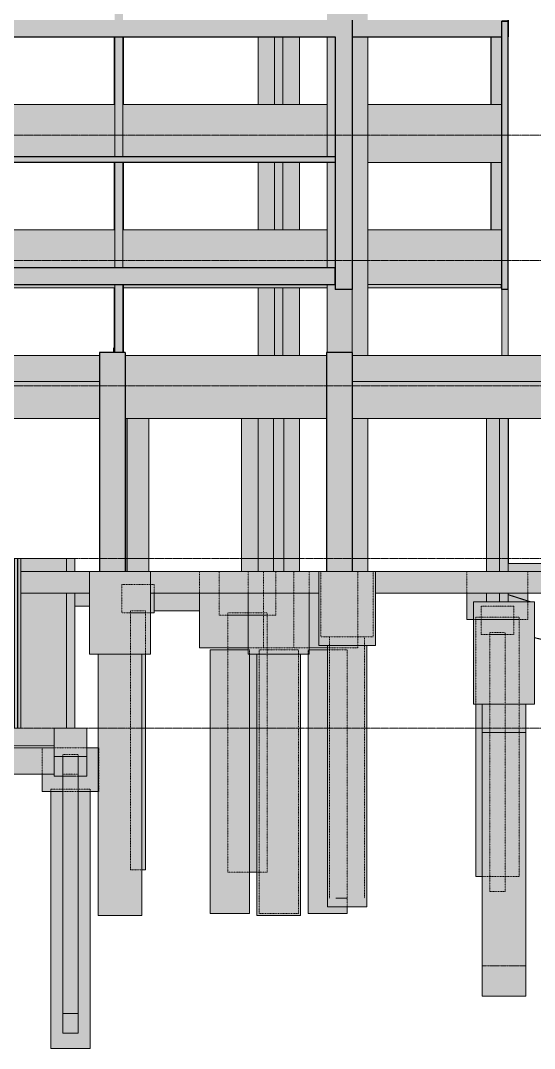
# Model space of a CAD drawing. Header units: centimetres. Extents: x -1706 to 33186, y -3196 to 88081.
# Drawn here: x 21618 to 22798, y 78385 to 80745 of the extents above; entities that cross this region are included whole.
import ezdxf

# ---------------------------------------------------------------- set-up
doc = ezdxf.new("R2010")
doc.units = ezdxf.units.CM
doc.linetypes.add('Centro', pattern=[3.175, 0.635, -0.47625, 1.5875, -0.47625])
doc.linetypes.add('Traço', pattern=[0.635, 0.3175, -0.3175])
doc.layers.add('A-DETL', color=7, linetype='Continuous', lineweight=18, true_color=0x00a600)
for name, color, linetype, lineweight in [('A-FLOR', 7, 'Continuous', 9), ('A-FLOR-LEVL', 7, 'Continuous', 9), ('S-BEAM', 7, 'Continuous', 9), ('S-COLS', 7, 'Continuous', 9), ('S-FNDN', 7, 'Continuous', 25), ('S-FNDN-HDLN', 7, 'Traço', 9)]:
    doc.layers.add(name, color=color, linetype=linetype, lineweight=lineweight)

# ---------------------------------------------------------------- blocks, each defined once
blk = doc.blocks.new('Estaca W Gerdau - W250X32_7-3763720-CT I 001 - CRT ESQ')
at = {"layer": 'S-FNDN', "linetype": 'Traço', "lineweight": 9, "true_color": 0xa4b9db}
blk.add_hatch(color=9, dxfattribs=at).paths.add_polyline_path([(-1880.1, 79120), (-1871.6, 79120), (-1871.6, 79510), (-1886.2, 79510), (-1886.2, 79120)], flags=0)
at = {"layer": 'S-FNDN', "lineweight": 9}
for p, q in [((-1886.2, 79510), (-1886.2, 79120)), ((-1871.6, 79510), (-1886.2, 79510)), ((-1879.3, 79120), (-1879.3, 79510)), ((-1878.5, 79510), (-1878.5, 79120)), ((-1871.6, 79510), (-1871.6, 79120)), ((-1871.6, 79120), (-1886.2, 79120))]:
    blk.add_line(p, q, dxfattribs=at)
blk = doc.blocks.new('PED_BLRET-1EST_R01_2019 - 75x75x65-3763687-CT I 001 - CRT ESQ')
at = {"layer": 'S-FNDN-HDLN'}
for p, q in [((1714.1, 79378), (1749.1, 79378)), ((1714.1, 79373), (1714.1, 79378)), ((1749.1, 79373), (1714.1, 79373)), ((1749.1, 79378), (1749.1, 79373))]:
    blk.add_line(p, q, dxfattribs=at)
blk = doc.blocks.new('PED_BLRET-1EST_R01_2019 - 75x75x65-V11-CT I 001 - CRT ESQ')
at = {"layer": 'S-FNDN-HDLN'}
for p, q in [((1305.6, 79340), (1340.6, 79340)), ((1305.6, 79335), (1305.6, 79340)), ((1340.6, 79335), (1305.6, 79335)), ((1340.6, 79340), (1340.6, 79335))]:
    blk.add_line(p, q, dxfattribs=at)
blk = doc.blocks.new('PED_BLRET-1EST_R01_2019 - 75x75x65-V12-CT I 001 - CRT ESQ')
at = {"layer": 'S-FNDN-HDLN'}
for p, q in [((325.3, 79015), (360.3, 79015)), ((360.3, 79010), (325.3, 79010))]:
    blk.add_line(p, q, dxfattribs=at)
blk = doc.blocks.new('PED_BLRET-1EST_EXCENTRICA_R01_2019 - 110x130x100-V4-CT I 001 - CRT ESQ')
at = {"layer": 'S-FNDN-HDLN'}
for p, q in [((297.8, 78980), (325.3, 78980)), ((297.8, 78975), (297.8, 78980)), ((325.3, 78975), (297.8, 78975)), ((325.3, 78980), (360.3, 78980)), ((360.3, 78975), (325.3, 78975)), ((360.3, 78980), (387.8, 78980)), ((387.8, 78975), (360.3, 78975)), ((387.8, 78980), (387.8, 78975))]:
    blk.add_line(p, q, dxfattribs=at)
blk = doc.blocks.new('PED_BLRET-1EST_EXCENTRICA_R01_2019 - 110x130x100-V15-CT I 001 - CRT ESQ')
at = {"layer": 'S-FNDN-HDLN'}
for p, q in [((704, 79385), (794, 79385)), ((704, 79380), (704, 79385)), ((794, 79385), (794, 79380)), ((794, 79380), (704, 79380))]:
    blk.add_line(p, q, dxfattribs=at)
blk = doc.blocks.new('PED_BLRET-1EST_EXCENTRICA_R01_2019 - 140x120x110-3841338-CT I 001 - CRT ESQ')
at = {"layer": 'S-FNDN-HDLN'}
for p, q in [((1273.172184, 79375.004), (1373.172184, 79375.004)), ((1273.172184, 79370.004), (1273.172184, 79375.004)), ((1373.172184, 79370.004), (1273.172184, 79370.004)), ((1373.172184, 79375.004), (1373.172184, 79370.004))]:
    blk.add_line(p, q, dxfattribs=at)

msp = doc.modelspace()

# ---------------------------------------------------------------- hatches: boundary and pattern name
at = {"layer": 'A-FLOR', "true_color": 0xc0c0c0}
msp.add_hatch(color=9, dxfattribs=at).paths.add_polyline_path([(21365.39, 80419), (22340.14, 80419), (22340.14, 80433), (21365.39, 80433), (21365.39, 80424.41)], flags=0)
at = {"layer": 'S-BEAM', "true_color": 0xc0c0c0}
for points in [[(22316.35, 80707), (22340.14, 80707), (22340.14, 80743.5), (22379.64, 80743.46), (22379.64, 80746), (19631.88, 80746), (19631.88, 80743.5), (19670.63, 80743.5), (19670.63, 80707), (22212.96, 80707)], [(22379.88, 80707), (22723.14, 80707), (22723.14, 80743.5), (22738.14, 80743.5), (22738.14, 80746), (22379.88, 80746), (22379.88, 80707.03)], [(21365.39, 80433), (21834.14, 80433), (21834.14, 80552), (21365.39, 80552), (21365.39, 80482)], [(22163.89, 80433), (22321.89, 80433), (22321.89, 80552), (21853.14, 80552), (21853.14, 80433), (22161.26, 80433)], [(22419.75, 80419), (22723.14, 80419), (22723.14, 80552), (22415.39, 80552), (22415.39, 80419)], [(21489.21, 80178), (21834.14, 80178), (21834.14, 80264), (21365.39, 80264), (21365.39, 80178), (21483.13, 80178)], [(21853.14, 80178), (22321.89, 80178), (22321.89, 80264), (21853.14, 80264), (21853.14, 80184)], [(22419.75, 80139), (22723.14, 80139), (22723.14, 80264), (22415.39, 80264), (22415.39, 80139)], [(21179.03, 80139), (22340.14, 80139), (22340.14, 80178), (19670.63, 80178), (19670.63, 80139), (21075.63, 80139)], [(21834.14, 80131), (21834.14, 80139), (21365.39, 80139), (21365.39, 80131), (21799.39, 80131)], [(22316.35, 80131), (22321.89, 80131), (22321.89, 80139), (21854.64, 80139), (21854.64, 80131), (22258.89, 80131)], [(22419.75, 80131), (22721.87, 80131), (22721.87, 80139), (22415.39, 80139), (22415.39, 80131)], [(21592.6, 79916), (21799.14, 79916), (21799.14, 79976), (19690.13, 79976), (19690.13, 79916), (21540.9, 79916)], [(21858.14, 79831), (22320.64, 79831.2), (22320.64, 79976), (21858.14, 79976), (21858.14, 79831.33)], [(22678.23, 79916), (23072.13, 79916), (23072.13, 79976), (22379.64, 79976), (22379.65, 79916), (22626.53, 79916)], [(21592.6, 79831), (21799.14, 79831), (21799.14, 79916), (21365.39, 79916), (21365.39, 79831), (21542.13, 79831)], [(22678.23, 79831), (23072.13, 79831), (23072.13, 79916), (22379.65, 79916), (22379.65, 79831), (22626.53, 79831)], [(22140.64, 79430), (22302.99, 79430), (22302.99, 79480), (21916.14, 79480), (21916.14, 79430), (22109.57, 79430)], [(22432.99, 79430), (23072.13, 79430), (23072.13, 79480), (22432.99, 79480)], [(22738.14, 79480), (23072.13, 79480), (23072.13, 79498), (22738.14, 79498)], [(21742.26, 79400), (21776.14, 79400), (21776.14, 79430), (21742.26, 79430)], [(21925.13, 79390), (22029.08, 79390), (22029.08, 79430), (21925.13, 79430)], [(22790.52, 79410), (22738.14, 79427.18), (22738.14, 79426.27), (22787.75, 79410)], [(22766.79, 79410), (22787.75, 79410), (22738.14, 79426.27), (22738.14, 79410)], [(21592.6, 79015), (21695.26, 79015), (21695.26, 79075), (21565.13, 79075), (21565.13, 79015), (21585.34, 79015)]]:
    msp.add_hatch(color=9, dxfattribs=at).paths.add_polyline_path(points, flags=0)
h = msp.add_hatch(color=9, dxfattribs=at)
h.paths.add_polyline_path([(21565.13, 79080), (21695.26, 79080), (21695.26, 79120), (21723.26, 79120), (21723.26, 79430), (21618.43, 79430), (21618.43, 79120), (21565.13, 79120), (21565.13, 79090.67)], flags=0)
h.paths.add_polyline_path([(21576.5, 79420), (21603.83, 79420), (21603.83, 79430), (21540.88, 79430), (21540.88, 79420), (21546.09, 79420)], flags=0)
h.paths.add_polyline_path([(21542.61, 79480), (21603.83, 79480), (21603.83, 79510), (21540.88, 79509.85), (21540.9, 79480)], flags=0)
h.paths.add_polyline_path([(21721.11, 79480), (21723.26, 79480), (21723.26, 79510), (21618.43, 79510), (21618.65, 79480), (21695.99, 79480)], flags=0)
h = msp.add_hatch(color=9, dxfattribs=at)
h.paths.add_polyline_path([(21603.83, 79430), (21603.83, 79480), (21502.13, 79480), (21502.13, 79430), (21592.6, 79430)], flags=0)
h.paths.add_polyline_path([(21717.52, 79430), (21776.14, 79430), (21776.14, 79480), (21618.43, 79480), (21618.65, 79430), (21695.99, 79430)], flags=0)
at = {"layer": 'S-COLS', "true_color": 0xc0c0c0}
h = msp.add_hatch(color=9, dxfattribs=at)
h.paths.add_polyline_path([(21851.08, 80482), (21853.14, 80482), (21853.14, 80707), (21834.14, 80707), (21834.14, 80482)], flags=0)
h.paths.add_polyline_path([(21834.14, 80746), (21853.14, 80746), (21853.14, 80788), (21834.14, 80787.97), (21834.14, 80749.35)], flags=0)
h = msp.add_hatch(color=9, dxfattribs=at)
h.paths.add_polyline_path([(22321.89, 80482), (22340.14, 80482), (22340.14, 80707), (22321.89, 80707), (22321.89, 80502.7)], flags=0)
h.paths.add_polyline_path([(22340.14, 80746), (22379.64, 80746), (22379.64, 80788), (22321.89, 80788), (22321.89, 80746)], flags=0)
h = msp.add_hatch(color=9, dxfattribs=at)
h.paths.add_polyline_path([(22415.39, 80482), (22415.39, 80707), (22379.64, 80707), (22379.64, 80482)], flags=0)
h.paths.add_polyline_path([(22379.64, 80746), (22415.39, 80746), (22415.39, 80788), (22379.64, 80788), (22379.64, 80757.01)], flags=0)
for points in [[(22379.64, 80127.5), (22379.64, 80743.5), (22340.14, 80743.5), (22340.14, 80127.5)], [(22723.14, 80127.5), (22738.14, 80127.5), (22738.14, 80743.5), (22723.14, 80743.5), (22723.14, 80139)], [(22163.89, 80552), (22201.14, 80552), (22201.14, 80707), (22163.89, 80707), (22163.89, 80590.95)], [(22214.67, 80552), (22220.14, 80552), (22220.14, 80707), (22201.14, 80707), (22201.14, 80552), (22212.96, 80552)], [(22258.89, 80552), (22258.89, 80707), (22220.14, 80707), (22220.14, 80552)], [(22415.39, 80194), (22415.39, 80482), (22379.64, 80482), (22379.64, 80194)], [(22163.89, 80264), (22201.14, 80264), (22201.14, 80419), (22163.89, 80419), (22163.89, 80414.45)], [(22214.23, 80264), (22220.14, 80264), (22220.14, 80419), (22201.14, 80419), (22201.14, 80264), (22212.96, 80264)], [(22220.14, 80264), (22258.89, 80264), (22258.89, 80419), (22220.14, 80419), (22220.14, 80269.84)], [(22379.64, 79976), (22415.39, 79976), (22415.39, 80194), (22379.64, 80194), (22379.64, 79983)], [(22163.89, 79976), (22201.14, 79976), (22201.14, 80131), (22163.89, 80131), (22163.89, 80061.44)], [(22220.14, 79976), (22220.14, 80131), (22201.14, 80131), (22201.14, 79976), (22214.23, 79976)], [(22258.89, 79976), (22258.89, 80131), (22220.14, 80131), (22220.14, 79976)], [(22723.14, 79976), (22738.14, 79976), (22738.14, 80127.5), (22723.14, 80127.5), (22723.14, 79976.6)], [(21858.14, 79480), (21858.14, 79983), (21799.14, 79983), (21799.39, 79480)], [(22379.64, 79480), (22379.64, 79983), (22320.64, 79983), (22320.64, 79480)], [(21858.14, 79480), (21859.64, 79480), (21859.64, 79831), (21858.14, 79831), (21858.14, 79486)], [(21868.18, 79510), (21912.63, 79510), (21912.63, 79831), (21862.63, 79831), (21862.63, 79510)], [(22125.14, 79480), (22125.34, 79480), (22125.35, 79510), (22163.89, 79510), (22163.89, 79831), (22125.14, 79831), (22125.14, 79531.93)], [(22175.14, 79480), (22198.64, 79480.01), (22198.64, 79831), (22163.89, 79831), (22163.89, 79480)], [(22222.64, 79480), (22222.64, 79831), (22198.64, 79831), (22198.64, 79480), (22220.14, 79480)], [(22245.51, 79480), (22258.89, 79480), (22258.89, 79831), (22222.64, 79831), (22222.64, 79480)], [(22415.4, 79480), (22415.4, 79831), (22379.65, 79831), (22379.65, 79480), (22392.65, 79480)], [(22738.14, 79510), (22738.22, 79510.44), (22738.14, 79531.93)], [(21902.78, 79480), (21912.63, 79480), (21912.63, 79510), (21862.63, 79510), (21862.63, 79480), (21890.26, 79480)], [(22125.35, 79480), (22163.89, 79480), (22163.89, 79510), (22125.35, 79510)], [(22738.14, 79498), (22738.23, 79498), (22738.14, 79510)], [(22688.1, 79480), (22688.14, 79480), (22688.1, 79482)]]:
    msp.add_hatch(color=9, dxfattribs=at).paths.add_polyline_path(points, flags=0)
h = msp.add_hatch(color=9, dxfattribs=at)
h.paths.add_polyline_path([(21854.64, 80552), (21854.64, 80707), (21853.14, 80707), (21853.14, 80552)], flags=0)
h.paths.add_polyline_path([(21834.14, 80552), (21834.14, 80707), (21832.64, 80707), (21832.64, 80552)], flags=0)
h = msp.add_hatch(color=9, dxfattribs=at)
h.paths.add_polyline_path([(22738.14, 80139), (22738.15, 80139), (22738.14, 80182)], flags=0)
h.paths.add_polyline_path([(22718.08, 80264), (22723.14, 80264), (22723.14, 80419), (22698.65, 80419), (22698.65, 80264)], flags=0)
h.paths.add_polyline_path([(22698.65, 80552), (22723.14, 80552), (22723.14, 80707), (22698.65, 80707), (22698.65, 80590.95)], flags=0)
h = msp.add_hatch(color=9, dxfattribs=at)
h.paths.add_polyline_path([(21853.14, 80194), (21853.14, 80419), (21834.14, 80419), (21834.14, 80194)], flags=0)
h.paths.add_polyline_path([(21853.14, 80433), (21853.14, 80482), (21834.14, 80481.97), (21834.14, 80433), (21851.08, 80433)], flags=0)
h = msp.add_hatch(color=9, dxfattribs=at)
h.paths.add_polyline_path([(22321.89, 80194), (22340.14, 80194), (22340.14, 80419), (22321.89, 80419), (22321.89, 80237.94)], flags=0)
h.paths.add_polyline_path([(22321.89, 80433), (22340.14, 80433), (22340.14, 80482), (22321.89, 80482), (22321.89, 80458.57)], flags=0)
h = msp.add_hatch(color=9, dxfattribs=at)
h.paths.add_polyline_path([(21854.64, 80264), (21854.64, 80419), (21853.14, 80418.67), (21853.14, 80264)], flags=0)
h.paths.add_polyline_path([(21832.64, 80264), (21834.14, 80264), (21834.14, 80419), (21832.64, 80419), (21832.64, 80414.45)], flags=0)
h = msp.add_hatch(color=9, dxfattribs=at)
h.paths.add_polyline_path([(21853.14, 79983), (21853.14, 80139), (21834.14, 80139), (21834.14, 79983), (21848.5, 79983)], flags=0)
h.paths.add_polyline_path([(21834.14, 80178), (21853.14, 80178), (21853.14, 80194), (21834.14, 80193.97), (21834.14, 80182)], flags=0)
h = msp.add_hatch(color=9, dxfattribs=at)
h.paths.add_polyline_path([(22321.9, 79983), (22379.64, 79983), (22379.64, 80127.5), (22340.14, 80127.5), (22340.14, 80139), (22321.89, 80139), (22321.89, 79983)], flags=0)
h.paths.add_polyline_path([(22340.14, 80178), (22340.14, 80194), (22321.89, 80194), (22321.89, 80178)], flags=0)
h = msp.add_hatch(color=9, dxfattribs=at)
h.paths.add_polyline_path([(21834.14, 79983), (21834.14, 80131), (21832.64, 80131), (21832.64, 79983)], flags=0)
h.paths.add_polyline_path([(21853.14, 79983), (21854.64, 79983), (21854.64, 80139), (21853.14, 80139), (21853.14, 80061.44)], flags=0)
h = msp.add_hatch(color=9, dxfattribs=at)
h.paths.add_polyline_path([(22688.14, 79410), (22718.14, 79410), (22718.14, 79430), (22688.14, 79430)], flags=0)
h.paths.add_polyline_path([(22718.14, 79480), (22718.14, 79831), (22688.14, 79831), (22688.22, 79480), (22714.83, 79480)], flags=0)
h = msp.add_hatch(color=9, dxfattribs=at)
h.paths.add_polyline_path([(22738.14, 79410), (22738.14, 79430), (22718.14, 79430), (22718.6, 79410), (22729.93, 79410)], flags=0)
h.paths.add_polyline_path([(22719.14, 79480), (22738.14, 79480), (22738.14, 79831), (22718.14, 79831), (22718.14, 79480), (22719.14, 79480)], flags=0)
h = msp.add_hatch(color=9, dxfattribs=at)
h.paths.add_polyline_path([(21729.38, 79120), (21742.26, 79120), (21742.26, 79430), (21723.26, 79430), (21723.26, 79120)], flags=0)
h.paths.add_polyline_path([(21730.39, 79480), (21742.26, 79480), (21742.26, 79510), (21723.26, 79510), (21723.26, 79480), (21729.38, 79480)], flags=0)
at = {"layer": 'S-FNDN', "true_color": 0xc0c0c0}
for points in [[(21776.14, 79290), (21916.14, 79290), (21916.14, 79480), (21776.14, 79480), (21776.14, 79355.42)], [(22302.99, 79310), (22432.99, 79310), (22432.99, 79480), (22302.99, 79480), (22302.99, 79355.42)], [(21916.14, 79385), (21925.13, 79385), (21925.13, 79430), (21916.14, 79430), (21916.14, 79390)], [(22029.08, 79305), (22140.64, 79305), (22140.64, 79430), (22029.08, 79430), (22029.08, 79355.42)], [(22280.64, 79290), (22280.64, 79430), (22140.64, 79430), (22140.64, 79290), (22264.66, 79290)], [(22316.35, 79305), (22323.14, 79305), (22323.14, 79310), (22302.99, 79310), (22302.99, 79430), (22280.64, 79430), (22280.64, 79305), (22302.99, 79305)], [(22678.23, 79175), (22798.14, 79175), (22798.14, 79410), (22658.14, 79410), (22658.14, 79175)], [(21796.14, 78690), (21846.14, 78690), (21846.14, 79290), (21796.14, 79290), (21796.14, 78693.54)], [(21846.14, 78690), (21896.14, 78690), (21896.14, 79290), (21846.14, 79290), (21846.14, 78693.54)], [(21900, 78795), (21905.13, 78795), (21905.13, 79290), (21896.14, 79290), (21896.38, 78795)], [(22053.37, 78695), (22143.37, 78695), (22143.36, 79290), (22140.64, 79290), (22140.64, 79300), (22053.37, 79300), (22053.37, 78825.91)], [(22160.64, 78690), (22210.64, 78690), (22210.64, 79290), (22160.64, 79290), (22160.64, 78695)], [(22210.64, 78690), (22260.64, 78690), (22260.64, 79290), (22210.64, 79290), (22210.64, 78693.54)], [(22353.84, 78695), (22368.37, 78695), (22367.99, 78710), (22323.14, 78710), (22323.14, 79300), (22280.64, 79300), (22280.64, 79290), (22278.37, 79290), (22278.37, 78695), (22353.38, 78695)], [(22334.59, 78710), (22367.99, 78710), (22367.99, 79310), (22323.14, 79310), (22323.14, 78710), (22334.41, 78710)], [(22367.99, 78710), (22412.84, 78710), (22412.84, 79310), (22367.99, 79310), (22367.99, 78737.66)], [(22663.17, 78780), (22678.14, 78780), (22677.81, 79175), (22663.17, 79175), (22663.17, 78825.91)], [(22698.18, 79110), (22728.14, 79110), (22728.14, 79175), (22678.14, 79175), (22678.23, 79110), (22698.11, 79110)], [(22769.16, 79110), (22778.14, 79110), (22777.71, 79175), (22728.14, 79175), (22728.14, 79110), (22769.1, 79110)], [(21770.26, 79055), (21770.26, 79120), (21695.26, 79120), (21695.26, 79055), (21753.36, 79055)], [(22678.14, 78505), (22728.14, 78505), (22728.14, 79110), (22678.14, 79110), (22678.14, 78561.16)], [(22728.14, 78505), (22778.14, 78505), (22777.69, 79110), (22728.14, 79110), (22728.14, 78517.03)], [(21715.26, 78465), (21750.26, 78465), (21750.26, 79055), (21715.26, 79055), (21715.26, 78472.91)], [(21768.27, 78385), (21777.76, 78385), (21777.76, 78975), (21750.26, 78975), (21750.26, 78420), (21715.26, 78420), (21715.26, 78975), (21687.76, 78975), (21687.76, 78385), (21763.23, 78385)], [(21747.69, 78420), (21750.26, 78420), (21750.22, 78465), (21715.26, 78465), (21715.26, 78420), (21745.59, 78420)]]:
    msp.add_hatch(color=9, dxfattribs=at).paths.add_polyline_path(points, flags=0)
h = msp.add_hatch(color=9, dxfattribs=at)
h.paths.add_polyline_path([(22658.14, 79370), (22658.14, 79410), (22688.14, 79410), (22688.14, 79430), (22643.17, 79430), (22643.17, 79370)], flags=0)
h.paths.add_polyline_path([(22783.17, 79412.41), (22783.17, 79430), (22738.14, 79430), (22738.14, 79427.18), (22763.11, 79418.99)], flags=0)
h = msp.add_hatch(color=9, dxfattribs=at)
h.paths.add_polyline_path([(22143.37, 78790), (22160.64, 78790), (22160.64, 79290), (22143.37, 79290), (22143.37, 78825.91)], flags=0)
h.paths.add_polyline_path([(22116.44, 79300), (22140.64, 79300), (22140.64, 79305), (22093.97, 79305), (22093.97, 79300), (22114.36, 79300)], flags=0)
h = msp.add_hatch(color=9, dxfattribs=at)
h.paths.add_polyline_path([(21667.76, 78975), (21715.26, 78975), (21715.26, 79010), (21695.26, 79010), (21695.26, 79015), (21667.76, 79015), (21667.76, 79002.42)], flags=0)
h.paths.add_polyline_path([(21796.14, 78975), (21796.14, 79075), (21770.26, 79075), (21770.26, 79010), (21750.26, 79010), (21750.26, 78975), (21773.54, 78975)], flags=0)
h = msp.add_hatch(color=9, dxfattribs=at)
h.paths.add_polyline_path([(21770.26, 79010), (21770.26, 79055), (21750.26, 79055), (21750.26, 79010)], flags=0)
h.paths.add_polyline_path([(21715.26, 79010), (21715.26, 79055), (21695.26, 79055), (21695.26, 79010), (21696.6, 79010)], flags=0)

# ---------------------------------------------------------------- linework, layer by layer
at = {"layer": 'A-DETL', "lineweight": 9}
msp.add_line((21831.63, 79983), (21831.63, 79993.1), dxfattribs=at)
at = {"layer": 'A-FLOR', "color": 190, "lineweight": 25, "true_color": 0x8000ff}
for p, q in [((21365.39, 80433), (22340.14, 80433)), ((22340.14, 80433), (22340.14, 80419)), ((22340.14, 80419), (21365.39, 80419))]:
    msp.add_line(p, q, dxfattribs=at)
at = {"layer": 'A-FLOR-LEVL', "linetype": 'Centro'}
for p, q in [((19144.69, 80482), (24693.26, 80482)), ((19144.69, 80194), (24693.26, 80194)), ((19144.69, 79906), (24693.26, 79906)), ((19144.69, 79510), (24693.26, 79510)), ((19144.69, 79120), (24693.26, 79120))]:
    msp.add_line(p, q, dxfattribs=at)
at = {"layer": 'S-BEAM', "color": 190, "lineweight": 25, "true_color": 0x8000ff}
for p, q in [((22379.88, 80707), (22379.88, 80746)), ((22723.14, 80707), (22723.14, 80743.5)), ((22723.14, 80743.5), (22738.14, 80743.5)), ((22738.14, 80743.5), (22738.14, 80746)), ((22738.38, 80707), (22738.38, 80746)), ((19670.63, 80707), (22340.14, 80707)), ((22379.64, 80707), (22379.88, 80707)), ((22379.88, 80707), (22723.14, 80707)), ((22738.15, 80707), (22738.38, 80707)), ((19670.63, 80178), (22340.14, 80178)), ((22340.14, 80139), (22340.14, 80178)), ((19670.63, 80139), (22340.14, 80139))]:
    msp.add_line(p, q, dxfattribs=at)
at = {"layer": 'S-BEAM'}
for p, q in [((21365.39, 80552), (21834.14, 80552)), ((21834.14, 80552), (21834.14, 80482)), ((21853.14, 80552), (21853.14, 80482)), ((21853.14, 80552), (22321.89, 80552)), ((22321.89, 80433), (22321.89, 80552)), ((22415.39, 80552), (22723.14, 80552)), ((22415.39, 80552), (22415.39, 80419)), ((21834.14, 80482), (21834.14, 80433)), ((21853.14, 80482), (21853.14, 80433)), ((22415.39, 80419), (22723.14, 80419)), ((21365.39, 80264), (21834.14, 80264)), ((21834.14, 80264), (21834.14, 80194)), ((21853.14, 80264), (21853.14, 80194)), ((21853.14, 80264), (22321.89, 80264)), ((22321.89, 80178), (22321.89, 80264)), ((22415.39, 80264), (22415.39, 80139)), ((22415.39, 80264), (22723.14, 80264)), ((21834.14, 80194), (21834.14, 80178)), ((21853.14, 80194), (21853.14, 80178)), ((22415.39, 80139), (22723.14, 80139)), ((22721.87, 80139), (22721.87, 80131)), ((21365.39, 80131), (21834.14, 80131)), ((21854.64, 80131), (22321.89, 80131)), ((22415.39, 80131), (22721.87, 80131)), ((19690.13, 79976), (21799.14, 79976)), ((21858.14, 79976), (22320.64, 79976)), ((22379.64, 79976), (23072.13, 79976)), ((22379.64, 79976), (22379.64, 79916)), ((19690.13, 79916), (21799.14, 79916)), ((22379.64, 79916), (23072.13, 79916)), ((22379.65, 79916), (22379.65, 79906)), ((22379.65, 79906), (22379.65, 79831)), ((21799.14, 79831), (21365.39, 79831)), ((21858.14, 79831), (22320.64, 79831)), ((22379.65, 79831), (23072.13, 79831)), ((21723.26, 79510), (21618.43, 79510)), ((21723.26, 79480), (21723.26, 79510)), ((21618.43, 79480), (21776.14, 79480)), ((21916.14, 79480), (22302.99, 79480)), ((22432.99, 79480), (23072.13, 79480)), ((22738.14, 79498), (23072.13, 79498)), ((21618.43, 79430), (21776.14, 79430)), ((21723.26, 79120), (21723.26, 79430)), ((21916.14, 79430), (22302.99, 79430)), ((22432.99, 79430), (23072.13, 79430)), ((21618.65, 79420), (21618.65, 79120)), ((22790.52, 79410), (22738.14, 79427.18)), ((22738.14, 79426.27), (22787.75, 79410)), ((21742.26, 79400), (21776.14, 79400)), ((21925.13, 79390), (22029.08, 79390)), ((22798.14, 79328.72), (23087.14, 79258.49)), ((22798.14, 79327.32), (23087.14, 79257.09)), ((21565.13, 79080), (21695.26, 79080)), ((21565.13, 79075), (21695.26, 79075)), ((21695.26, 79015), (21565.13, 79015))]:
    msp.add_line(p, q, dxfattribs=at)
at = {"layer": 'S-COLS', "color": 190, "lineweight": 25, "true_color": 0x8000ff}
for p, q in [((22723.14, 80127.5), (22723.14, 80743.5)), ((22738.14, 80743.5), (22723.14, 80743.5)), ((22738.14, 80127.5), (22738.14, 80743.5)), ((22340.14, 80707), (22340.14, 80127.5)), ((22379.64, 80707), (22379.64, 80127.5)), ((22698.65, 80552), (22698.65, 80707)), ((22698.65, 80264), (22698.65, 80419)), ((22379.64, 80127.5), (22340.14, 80127.5)), ((22738.14, 80127.5), (22723.14, 80127.5))]:
    msp.add_line(p, q, dxfattribs=at)
at = {"layer": 'S-COLS'}
for p, q in [((21832.64, 80707), (21832.64, 80552)), ((21834.14, 80707), (21834.14, 80552)), ((21853.14, 80707), (21853.14, 80552)), ((21854.64, 80707), (21854.64, 80552)), ((22163.89, 80707), (22163.89, 80552)), ((22201.14, 80707), (22201.14, 80552)), ((22220.14, 80707), (22220.14, 80552)), ((22258.89, 80707), (22258.89, 80552)), ((22321.89, 80707), (22321.89, 80482)), ((22415.39, 80707), (22415.39, 80482)), ((21834.14, 80552), (21834.14, 80482)), ((21853.14, 80552), (21853.14, 80482)), ((21834.14, 80482), (21834.14, 80433)), ((21853.14, 80482), (21834.14, 80482)), ((21853.14, 80482), (21834.14, 80482)), ((21853.14, 80482), (21853.14, 80433)), ((22321.89, 80482), (22321.89, 80433)), ((22340.14, 80482), (22321.89, 80482)), ((22340.14, 80482), (22321.89, 80482)), ((22415.39, 80482), (22379.64, 80482)), ((22415.39, 80482), (22379.64, 80482)), ((22415.39, 80482), (22415.39, 80194)), ((21832.64, 80419), (21832.64, 80264)), ((21834.14, 80419), (21834.14, 80264)), ((21853.14, 80419), (21853.14, 80264)), ((21854.64, 80419), (21854.64, 80264)), ((22163.89, 80419), (22163.89, 80264)), ((22201.14, 80419), (22201.14, 80264)), ((22220.14, 80419), (22220.14, 80264)), ((22258.89, 80419), (22258.89, 80264)), ((22321.89, 80419), (22321.89, 80194)), ((21834.14, 80264), (21834.14, 80194)), ((21853.14, 80264), (21853.14, 80194)), ((21834.14, 80194), (21834.14, 80178)), ((21853.14, 80194), (21834.14, 80194)), ((21853.14, 80194), (21834.14, 80194)), ((21853.14, 80194), (21853.14, 80178)), ((22321.89, 80194), (22321.89, 80178)), ((22340.14, 80194), (22321.89, 80194)), ((22340.14, 80194), (22321.89, 80194)), ((22415.39, 80194), (22379.64, 80194)), ((22415.39, 80194), (22379.64, 80194)), ((22415.39, 80194), (22415.39, 79976)), ((21834.14, 80139), (21834.14, 79983)), ((21853.14, 80139), (21853.14, 79983)), ((21854.64, 80139), (21854.64, 79983)), ((22321.89, 80139), (22321.89, 79983)), ((21832.64, 80131), (21832.64, 79983)), ((22163.89, 80131), (22163.89, 79976)), ((22201.14, 80131), (22201.14, 79976)), ((22220.14, 80131), (22220.14, 79976)), ((22258.89, 80131), (22258.89, 79976)), ((22379.64, 80127.5), (22379.64, 79983)), ((22723.14, 80127.5), (22723.14, 79976)), ((22738.14, 80127.5), (22738.14, 79976)), ((21859.64, 79831), (21859.64, 79480)), ((21862.63, 79831), (21862.63, 79510)), ((21912.63, 79831), (21912.63, 79510)), ((22125.14, 79831), (22125.14, 79480)), ((22163.89, 79831), (22163.89, 79480)), ((22198.64, 79831), (22198.64, 79480)), ((22222.64, 79831), (22222.64, 79480)), ((22258.89, 79831), (22258.89, 79480)), ((22379.65, 79831), (22379.65, 79480)), ((22415.4, 79831), (22415.4, 79480)), ((22688.14, 79831), (22688.14, 79480)), ((22718.14, 79831), (22718.14, 79480)), ((22738.14, 79831), (22738.14, 79480)), ((22738.22, 79831), (22738.22, 79510)), ((22738.29, 79498), (22738.29, 79831)), ((21723.26, 79510), (21723.26, 79480)), ((21742.26, 79510), (21723.26, 79510)), ((21742.26, 79510), (21742.26, 79480)), ((21859.64, 79510), (21858.14, 79510)), ((21859.64, 79510), (21859.64, 79480)), ((21862.63, 79510), (21862.63, 79480)), ((21912.63, 79510), (21862.63, 79510)), ((21912.63, 79510), (21862.63, 79510)), ((21912.63, 79510), (21912.63, 79480)), ((22125.35, 79510), (22125.35, 79480)), ((22163.89, 79510), (22125.35, 79510)), ((22163.89, 79510), (22163.89, 79480)), ((22198.64, 79510), (22163.89, 79510)), ((22198.64, 79510), (22198.64, 79480)), ((22222.64, 79510), (22198.64, 79510)), ((22258.89, 79510), (22222.64, 79510)), ((22222.64, 79510), (22222.64, 79480)), ((22258.89, 79510), (22258.89, 79480)), ((22379.65, 79510), (22379.65, 79480)), ((22415.4, 79510), (22379.65, 79510)), ((22415.4, 79510), (22415.4, 79480)), ((22688.1, 79510), (22688.1, 79480)), ((22688.14, 79510), (22688.14, 79480)), ((22718.14, 79510), (22688.14, 79510)), ((22738.23, 79510), (22738.23, 79498)), ((21723.26, 79430), (21723.26, 79120)), ((21742.26, 79430), (21742.26, 79120)), ((22688.14, 79430), (22688.14, 79410)), ((22718.14, 79430), (22718.14, 79410)), ((22738.14, 79430), (22738.14, 79410))]:
    msp.add_line(p, q, dxfattribs=at)
at = {"layer": 'S-COLS', "color": 66, "lineweight": 25, "true_color": 0x578d05}
for p, q in [((21799.14, 79983), (21799.14, 79480)), ((21858.14, 79983), (21799.14, 79983)), ((21858.14, 79983), (21858.14, 79480)), ((22320.64, 79983), (22320.64, 79480)), ((22379.64, 79983), (22320.64, 79983)), ((22379.64, 79983), (22379.64, 79480))]:
    msp.add_line(p, q, dxfattribs=at)
at = {"layer": 'S-FNDN', "lineweight": 9}
for p, q in [((21776.14, 79480), (21916.14, 79480)), ((21776.14, 79290), (21776.14, 79480)), ((21916.14, 79290), (21916.14, 79480)), ((22302.99, 79480), (22432.99, 79480)), ((22302.99, 79310), (22302.99, 79480)), ((22432.99, 79310), (22432.99, 79480)), ((21925.13, 79385), (21925.13, 79430)), ((22029.08, 79305), (22029.08, 79430)), ((22140.64, 79290), (22140.64, 79430)), ((22280.64, 79290), (22280.64, 79430)), ((22643.17, 79370), (22643.17, 79430)), ((22783.17, 79412.41), (22783.17, 79430)), ((22658.14, 79410), (22798.14, 79410)), ((22658.14, 79175), (22658.14, 79410)), ((22798.14, 79175), (22798.14, 79410)), ((21925.13, 79385), (21916.14, 79385)), ((22658.14, 79370), (22643.17, 79370)), ((21916.14, 79290), (21776.14, 79290)), ((21796.14, 79290), (21796.14, 78690)), ((21896.14, 78690), (21896.14, 79290)), ((21905.13, 78795), (21905.13, 79290)), ((22140.64, 79305), (22029.08, 79305)), ((22053.37, 79300), (22053.37, 78695)), ((22053.37, 79300), (22140.69, 79300)), ((22093.97, 79305), (22093.97, 79300)), ((22280.64, 79290), (22140.64, 79290)), ((22143.37, 78695), (22143.37, 79290)), ((22160.64, 79290), (22160.64, 78690)), ((22260.64, 78690), (22260.64, 79290)), ((22278.37, 79290), (22278.37, 78695)), ((22323.14, 79305), (22280.64, 79305)), ((22280.8, 79300), (22323.14, 79300)), ((22432.99, 79310), (22302.99, 79310)), ((22322.99, 79310), (22322.99, 78710)), ((22412.99, 78710), (22412.99, 79310)), ((22798.14, 79175), (22658.14, 79175)), ((22663.17, 79175), (22663.17, 78780)), ((22678.14, 79175), (22678.14, 79110)), ((22778.14, 79110), (22778.14, 79175)), ((21695.26, 79120), (21770.26, 79120)), ((21695.26, 79055), (21695.26, 79120)), ((21770.26, 79055), (21770.26, 79120)), ((22678.14, 79110), (22678.14, 78505)), ((22678.14, 79110), (22728.14, 79110)), ((22728.14, 79110), (22778.14, 79110)), ((22778.14, 78505), (22778.14, 79110)), ((21770.26, 79075), (21796.14, 79075)), ((21695.26, 79010), (21695.26, 79055)), ((21770.26, 79055), (21695.26, 79055)), ((21715.26, 79055), (21715.26, 78465)), ((21750.26, 78465), (21750.26, 79055)), ((21770.26, 79010), (21770.26, 79055)), ((21667.76, 78975), (21667.76, 79015)), ((21715.31, 79010), (21695.26, 79010)), ((21770.26, 79010), (21750.26, 79010)), ((21715.26, 78975), (21667.76, 78975)), ((21687.76, 78975), (21687.76, 78385)), ((21796.14, 78975), (21750.26, 78975)), ((21777.76, 78385), (21777.76, 78975)), ((21905.13, 78795), (21896.38, 78795)), ((22160.71, 78790), (22143.37, 78790)), ((22678.2, 78780), (22663.17, 78780)), ((22367.99, 78710), (22323.14, 78710)), ((22412.84, 78710), (22367.99, 78710)), ((22368.37, 78695), (22368.37, 78710)), ((21846.14, 78690), (21796.14, 78690)), ((21896.14, 78690), (21846.14, 78690)), ((22143.37, 78695), (22053.37, 78695)), ((22210.64, 78690), (22160.64, 78690)), ((22260.64, 78690), (22210.64, 78690)), ((22368.37, 78695), (22278.37, 78695)), ((22728.14, 78505), (22678.14, 78505)), ((22778.14, 78505), (22728.14, 78505)), ((21715.26, 78465), (21715.26, 78420)), ((21750.26, 78465), (21715.26, 78465)), ((21750.26, 78420), (21750.26, 78465)), ((21750.26, 78420), (21715.26, 78420)), ((21777.76, 78385), (21687.76, 78385))]:
    msp.add_line(p, q, dxfattribs=at)
at = {"layer": 'S-FNDN-HDLN'}
for p, q in [((22029.08, 79430.01), (22029.08, 79480)), ((22073.97, 79380), (22073.97, 79480)), ((22140.64, 79430.01), (22140.64, 79480)), ((22176.22, 79480), (22176.22, 79305)), ((22203.97, 79380), (22203.97, 79480)), ((22245.51, 79305), (22245.51, 79480)), ((22280.64, 79430.01), (22280.64, 79480)), ((22307.64, 79330), (22307.64, 79480)), ((22392.65, 79305), (22392.65, 79480)), ((22427.64, 79330), (22427.64, 79480)), ((22643.17, 79430.01), (22643.17, 79480)), ((22783.17, 79430.01), (22783.17, 79480)), ((21850.13, 79450), (21855.63, 79450)), ((21850.13, 79430), (21850.13, 79450)), ((21850.13, 79385), (21850.13, 79430)), ((21855.63, 79450), (21925.13, 79450)), ((21925.13, 79430.01), (21925.13, 79450)), ((22783.17, 79370), (22783.17, 79412.41)), ((21916.14, 79385), (21850.13, 79385)), ((21870.13, 79385), (21870.13, 78795)), ((21905.13, 79290.01), (21905.13, 79385)), ((22675.64, 79400), (22719.14, 79400)), ((22675.64, 79335), (22675.64, 79400)), ((22719.14, 79400), (22738.14, 79400)), ((22738.14, 79400), (22750.64, 79400)), ((22750.64, 79335), (22750.64, 79400)), ((22203.97, 79380), (22073.97, 79380)), ((22093.97, 79380), (22093.97, 79305.01)), ((22183.97, 78790), (22183.97, 79380)), ((22783.17, 79370), (22658.15, 79370)), ((22663.17, 79370), (22663.17, 79175.01)), ((22763.17, 78780), (22763.17, 79370)), ((22750.64, 79335), (22675.64, 79335)), ((22695.64, 79335), (22695.64, 78745)), ((22730.64, 78745), (22730.64, 79335)), ((22427.64, 79330), (22307.64, 79330)), ((22327.64, 79330), (22327.64, 78730)), ((22407.64, 78730), (22407.64, 79330)), ((22093.97, 79300), (22093.97, 78790)), ((22176.22, 79305), (22140.64, 79305)), ((22140.69, 79300), (22143.37, 79300)), ((22143.37, 79290.01), (22143.37, 79300)), ((22165.87, 79300), (22165.87, 78695)), ((22165.87, 79300), (22255.87, 79300)), ((22245.51, 79305), (22176.22, 79305)), ((22280.64, 79305), (22245.51, 79305)), ((22255.87, 78695), (22255.87, 79300)), ((22278.37, 79300), (22278.37, 79290.01)), ((22278.37, 79300), (22280.8, 79300)), ((22392.65, 79305), (22323.15, 79305)), ((22323.15, 79300), (22368.37, 79300)), ((22368.37, 78710.01), (22368.37, 79300)), ((21667.76, 79015.01), (21667.76, 79075)), ((21695.26, 79075), (21723.26, 79075)), ((21723.26, 79075), (21742.26, 79075)), ((21742.26, 79075), (21770.26, 79075)), ((21796.15, 79075), (21797.76, 79075)), ((21797.76, 78975), (21797.76, 79075)), ((21723.26, 79010), (21715.31, 79010)), ((21742.26, 79010), (21723.26, 79010)), ((21750.26, 79010), (21742.26, 79010)), ((21750.26, 78975), (21715.27, 78975)), ((21797.76, 78975), (21796.15, 78975)), ((21896.38, 78795), (21870.13, 78795)), ((22143.37, 78790), (22093.97, 78790)), ((22183.97, 78790), (22160.72, 78790)), ((22763.17, 78780), (22678.21, 78780)), ((22730.64, 78745), (22695.64, 78745)), ((22367.64, 78730), (22341.93, 78730)), ((22342.19, 78730), (22367.64, 78730)), ((22368.05, 78730), (22367.64, 78730)), ((22255.87, 78695), (22165.87, 78695)), ((22728.14, 78575), (22678.14, 78575)), ((22678.15, 78575), (22728.14, 78575)), ((22728.14, 78575), (22778.14, 78575)), ((22778.14, 78575), (22728.14, 78575))]:
    msp.add_line(p, q, dxfattribs=at)

# ---------------------------------------------------------------- block references
at = {"layer": 'S-FNDN', "lineweight": 9}
msp.add_blockref('Estaca W Gerdau - W250X32_7-3763720-CT I 001 - CRT ESQ', (23489.99, 0), dxfattribs=at)
at = {"layer": 'S-FNDN', "linetype": 'Traço', "lineweight": 9}
for name, p in [('PED_BLRET-1EST_R01_2019 - 75x75x65-V11-CT I 001 - CRT ESQ', (20564.48, 50)), ('PED_BLRET-1EST_EXCENTRICA_R01_2019 - 110x130x100-V15-CT I 001 - CRT ESQ', (21389.99, 0)), ('PED_BLRET-1EST_EXCENTRICA_R01_2019 - 140x120x110-3841338-CT I 001 - CRT ESQ', (21389.99, 0)), ('PED_BLRET-1EST_R01_2019 - 75x75x65-V11-CT I 001 - CRT ESQ', (21389.99, 0)), ('PED_BLRET-1EST_R01_2019 - 75x75x65-3763687-CT I 001 - CRT ESQ', (20001.12, -318)), ('PED_BLRET-1EST_R01_2019 - 75x75x65-V12-CT I 001 - CRT ESQ', (21389.99, 0)), ('PED_BLRET-1EST_EXCENTRICA_R01_2019 - 110x130x100-V4-CT I 001 - CRT ESQ', (21389.99, 0))]:
    msp.add_blockref(name, p, dxfattribs=at)

doc.saveas('drawing.dxf')
